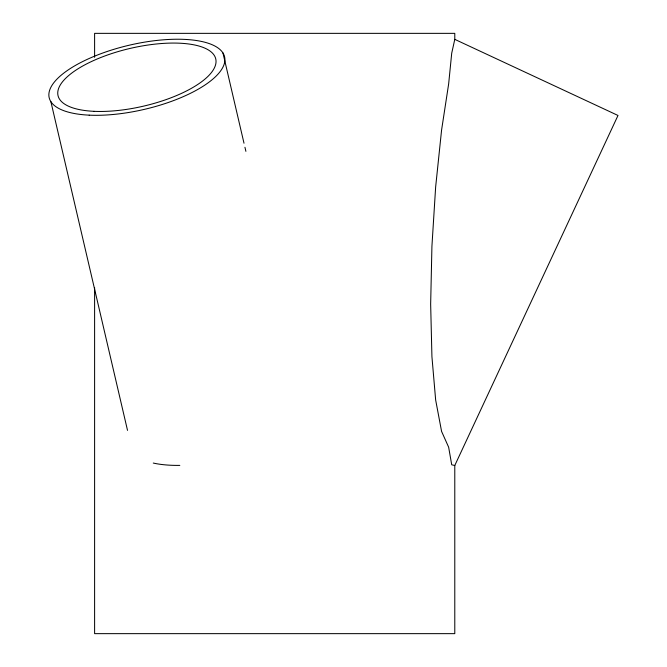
<?xml version="1.0" encoding="UTF-8"?>
<svg xmlns="http://www.w3.org/2000/svg" width="667" height="667" viewBox="0 0 667 667"><rect width="100%" height="100%" fill="white"/><g stroke="black" fill="none" stroke-linecap="round" stroke-linejoin="round"><path stroke-width="1" d="M454.786 39.353L451.717 53.193L448.649 83.942L441.579 130.073L435.651 186.91L431.924 246.29L430.657 304.16L431.924 356.578L435.651 399.975L441.579 431.391L448.649 447.215L451.717 464.799L454.786 465.483L618.001 115.466L454.786 39.353L454.786 33.35L94.606 33.35L94.606 57.32M222.945 52.901L244.005 143.222M244.947 147.282L245.898 151.342M50.867 101.592L127.522 430.382M454.786 465.483L454.786 633.65L94.606 633.65L94.606 287.644M179.807 465.391A90.045 32.958 -13.1 0 1 153.277 463.056M89.161 115.149A90.045 32.958 -13.1 0 0 224.804 61.306A90.045 32.958 -13.1 0 0 96.74 55.294A90.045 32.958 -13.1 0 0 89.161 115.149M93.98 111.322A80.965 29.631 -13.1 0 0 215.941 62.915A80.965 29.631 -13.1 0 0 100.792 57.512A80.965 29.631 -13.1 0 0 93.98 111.322"/></g></svg>
